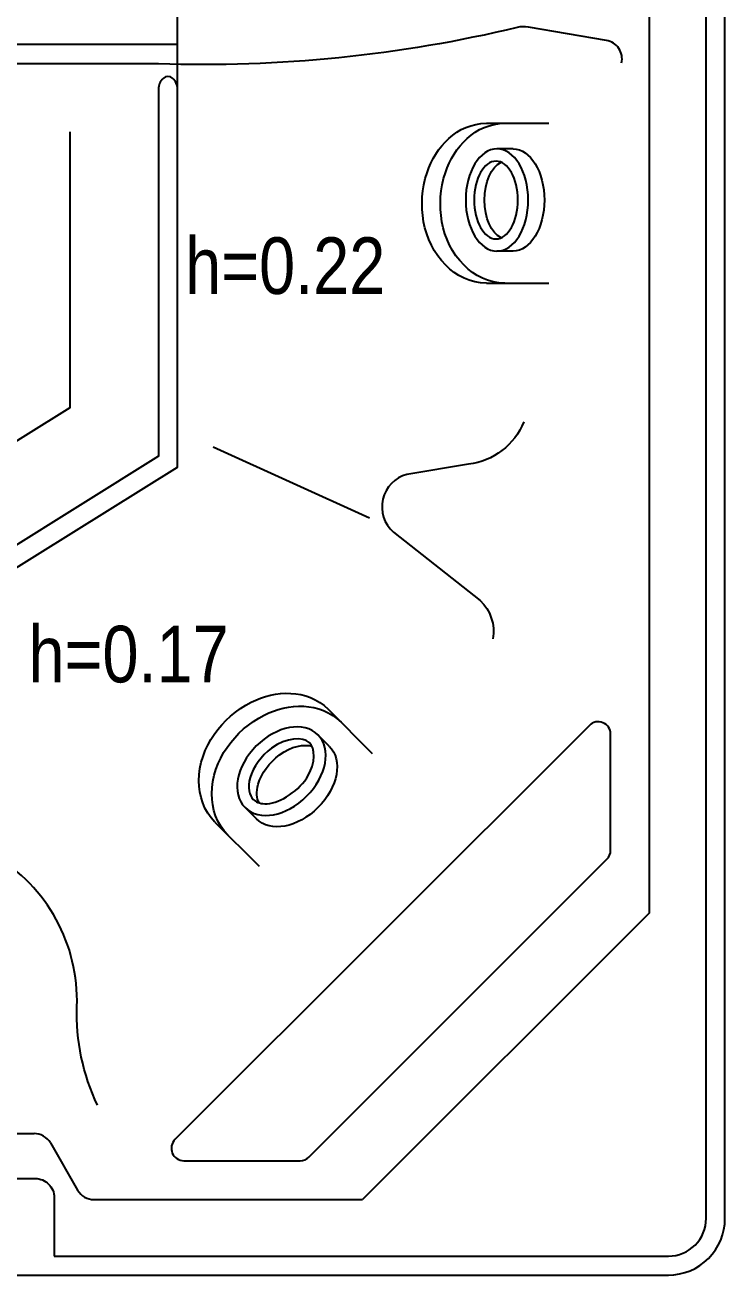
# Model space of a CAD drawing. Extents: x 6.27 to 9.01, y 0.21 to 4.87.
# Drawn here: x 7.915 to 8.656, y 2.198 to 3.523 of the extents above; entities that cross this region are included whole.
import ezdxf

# ---------------------------------------------------------------- set-up
doc = ezdxf.new("R2010")
doc.units = 0
doc.header["$MEASUREMENT"] = 0
doc.layers.get('0').update_dxf_attribs({"linetype": 'CONTINUOUS'})
doc.layers.get('DEFPOINTS').update_dxf_attribs({"linetype": 'CONTINUOUS'})
doc.layers.add('COTAS', color=1, linetype='CONTINUOUS')
doc.layers.add('SPA-BORA-BORA', color=7, linetype='CONTINUOUS')
doc.styles.add('COTA', font='ROMANS.SHX', dxfattribs={"height": 0.08})
doc.dimstyles.new('COTA', dxfattribs={"dimtxt": 0.04, "dimasz": 0.08, "dimexe": 0.05, "dimexo": 0.04, "dimgap": 0.04, "dimtad": 1, "dimzin": 0, "dimtxsty": 'COTA', "dimcen": 0.05, "dimclrd": 256, "dimclre": 256, "dimclrt": 7, "dimaunit": 1, "dimazin": 3, "dimtfac": 1, "dimtix": 1, "dimtofl": 0, "dimtmove": 0, "dimatfit": 3, "dimtolj": 1, "dimtzin": 0})

# ---------------------------------------------------------------- blocks, each defined once
blk = doc.blocks.new('SPA')
at = {"layer": 'SPA-BORA-BORA'}
for p, q in [((0.92, -0.6159), (0.92, 0.6159)), ((0.7472, 0.221), (0.8135, 0.221)), ((0.7755, 0.1939), (0.7584, 0.1939)), ((0.7755, 0.0854), (0.7584, 0.0854)), ((0.7472, 0.0516), (0.8135, 0.0516)), ((0.6235, -0.1976), (0.4578, -0.1224)), ((0.5795, -0.4002), (0.6263, -0.447)), ((0.5808, -0.4392), (0.5687, -0.4272)), ((0.5035, -0.5164), (0.4915, -0.5044)), ((0.4597, -0.5199), (0.5066, -0.5667)), ((0.92, -0.6159), (0.6159, -0.92)), ((-0.268, -0.85), (0.268, -0.85)), ((0.2854, -0.86), (0.3142, -0.91)), ((0.3315, -0.92), (0.6159, -0.92))]:
    blk.add_line(p, q, dxfattribs=at)
for points in [[(-1, 0.94), (-1, -0.94, 0.414214), (-0.94, -1), (0.94, -1, 0.414214), (1, -0.94), (1, 0.94, 0.414214), (0.94, 1), (-0.94, 1, 0.414214)], [(0.2893, -0.98), (0.94, -0.98, 0.414214), (0.98, -0.94), (0.98, 0.94, 0.414214), (0.94, 0.98), (-0.94, 0.98, 0.414214), (-0.98, 0.94), (-0.98, -0.94, 0.414214), (-0.94, -0.98), (-0.2893, -0.98), (-0.2893, -0.9177, -0.414214), (-0.2693, -0.8977), (0.2693, -0.8977, -0.414214), (0.2893, -0.9177)], [(0.1587, -0.3063), (0.42, -0.1437), (0.42, 0.2572, 0.201493), (0.4149, 0.2686, 0.394291), (0.4047, 0.2686, 0.200444), (0.3997, 0.2571), (0.3997, -0.132), (0.1532, -0.286), (-0.1532, -0.286), (-0.3997, -0.132), (-0.3997, 0.2747, 0.201493), (-0.4048, 0.286, 0.394291), (-0.415, 0.286, 0.200444), (-0.42, 0.2746), (-0.42, -0.1437), (-0.1781, -0.3063)], [(0.4266, -0.8788), (0.5499, -0.8788, 0.198912), (0.5592, -0.8749), (0.8749, -0.5592, 0.198912), (0.8788, -0.5499), (0.8788, -0.4266, 0.668179), (0.8563, -0.4173), (0.4173, -0.8563, 0.668179)]]:
    blk.add_lwpolyline(points, format="xyb", close=True, dxfattribs=at)
for points in [[(0.42, 0.3044), (0, 0.3044), (-0.0155, 0.3048, -0.066122), (-0.1729, 0.3299, 0.017252), (-0.5563, 0.3418, -0.297598), (-0.5873, 0.3699), (-0.5873, 0.7465, -0.414214), (-0.5473, 0.7865), (-0.0506, 0.7865)], [(0.8905, 0.285, 0.426786), (0.8744, 0.3089), (0.7918, 0.323, 0.101663), (0.7798, 0.3226, -0.067545), (0.3997, 0.284), (0.0193, 0.284), (-0.016, 0.2851, -0.065202), (-0.1764, 0.3104, 0.024901), (-0.7279, 0.3188, 0.454683), (-0.7448, 0.2812)], [(0.7869, -0.0956, -0.269302), (0.7284, -0.1405), (0.6629, -0.1512, 0.598986), (0.6488, -0.2124), (0.7406, -0.2848, -0.247278), (0.7542, -0.3256, -0.247278)], [(0.3353, -0.82, -0.120515), (0.3134, -0.7153, 0.274336), (0.2255, -0.5548)]]:
    blk.add_lwpolyline(points, format="xyb", dxfattribs=at)
blk.add_lwpolyline([(-0.3061, 0.2238), (-0.3061, -0.0801), (-0.1264, -0.1924), (0.1264, -0.1924), (0.3061, -0.0801), (0.3061, 0.212)], dxfattribs=at)
for centre, start, end in [((0.268, -0.87), 30, 90), ((0.3315, -0.9), 210, 270)]:
    blk.add_arc(centre, 0.02, start, end, dxfattribs=at)
at = {"layer": 'SPA-BORA-BORA', "extrusion": (0, 0, -1)}
for centre, major_axis, ratio in [((0.7584, 0.1397), (0, -0.0542), 0.611111), ((0.7574, 0.1397), (0, -0.0412), 0.560976), ((0.5301, -0.4658), (-0.0386, -0.0386), 0.690897)]:
    blk.add_ellipse(centre, major_axis=major_axis, ratio=ratio, dxfattribs=at)
for centre, major_axis, ratio, start_param, end_param in [((0.7755, 0.1397), (0, -0.0542), 0.611111, 3.141593, 6.283185), ((0.7684, 0.1397), (0, -0.0412), 0.560976, 0.24147, 2.900122), ((0.5421, -0.4778), (-0.0386, -0.0386), 0.690897, 3.141593, 6.283185)]:
    blk.add_ellipse(centre, major_axis=major_axis, ratio=ratio, start_param=start_param, end_param=end_param, dxfattribs=at)
at = {"layer": 'SPA-BORA-BORA'}
for points, knots in [([(0.7472, 0.0516), (0.7304, 0.0516), (0.7152, 0.0593), (0.679, 0.0959), (0.6735, 0.1355), (0.6932, 0.1957), (0.716, 0.221), (0.7472, 0.221)], [0, 0, 0, 0, 0.613659, 0.613659, 2.005707, 2.005707, 3.141593, 3.141593, 3.141593, 3.141593]), ([(0.7667, 0.0516), (0.7498, 0.0516), (0.7346, 0.0593), (0.6984, 0.0959), (0.6929, 0.1355), (0.7126, 0.1957), (0.7354, 0.221), (0.7667, 0.221)], [0, 0, 0, 0, 0.613659, 0.613659, 2.005707, 2.005707, 3.141593, 3.141593, 3.141593, 3.141593]), ([(0.4597, -0.5199), (0.4478, -0.508), (0.4426, -0.4918), (0.4428, -0.4403), (0.4669, -0.4085), (0.5234, -0.3798), (0.5574, -0.3781), (0.5795, -0.4002)], [0, 0, 0, 0, 0.613659, 0.613659, 2.005707, 2.005707, 3.141593, 3.141593, 3.141593, 3.141593]), ([(0.4735, -0.5336), (0.4615, -0.5217), (0.4563, -0.5056), (0.4565, -0.4541), (0.4806, -0.4222), (0.5371, -0.3935), (0.5711, -0.3918), (0.5932, -0.4139)], [0, 0, 0, 0, 0.613659, 0.613659, 2.005707, 2.005707, 3.141593, 3.141593, 3.141593, 3.141593]), ([(0.5002, -0.4957), (0.496, -0.4915), (0.4939, -0.4835), (0.5001, -0.4618), (0.5087, -0.4495), (0.5355, -0.4297), (0.5528, -0.4295), (0.5659, -0.441), (0.5673, -0.4566), (0.5464, -0.4892), (0.5254, -0.5009), (0.5068, -0.5002), (0.5029, -0.4984), (0.5002, -0.4957)], [0, 0, 0, 0, 0.892179, 0.892179, 1.784357, 1.784357, 3.094872, 3.094872, 4.405387, 4.405387, 5.715903, 5.715903, 6.283185, 6.283185, 6.283185, 6.283185]), ([(0.5064, -0.4994), (0.5039, -0.4948), (0.5031, -0.4881), (0.5086, -0.4687), (0.5173, -0.4564), (0.5406, -0.4391), (0.5541, -0.437), (0.5624, -0.4394)], [0.19214, 0.19214, 0.19214, 0.19214, 0.892179, 0.892179, 1.784357, 1.784357, 2.818477, 2.818477, 2.818477, 2.818477])]:
    blk.add_open_spline(points, degree=3, knots=knots, dxfattribs=at)
blk = doc.blocks.new('*D5')
at = {"linetype": 'BYBLOCK'}
for p, q in [((7.2361, 3.0943), (7.2361, 3.3019)), ((8.0761, 3.0943), (8.0761, 3.3019)), ((7.3161, 3.2519), (7.9961, 3.2519))]:
    blk.add_line(p, q, dxfattribs=at)
for points in [[(7.3161, 3.2652), (7.3161, 3.2385), (7.2361, 3.2519)], [(7.9961, 3.2652), (7.9961, 3.2385), (8.0761, 3.2519)]]:
    blk.add_solid(points, dxfattribs=at)
at = {"layer": 'DEFPOINTS', "color": 0, "linetype": 'BYBLOCK'}
for p in [(8.0761, 3.2519), (7.2361, 3.0543), (8.0761, 3.0543)]:
    blk.add_point(p, dxfattribs=at)
at = {"color": 7, "linetype": 'BYBLOCK', "insert": (7.6561, 3.3319), "char_height": 0.08, "attachment_point": 5, "style": 'COTA'}
blk.add_mtext('\\A1;0.84', dxfattribs=at)

msp = doc.modelspace()

# ---------------------------------------------------------------- block references
at = {"layer": 'SPA-BORA-BORA'}
msp.add_blockref('SPA', (7.6561, 3.198, 2.7), dxfattribs=at)

# ---------------------------------------------------------------- texts
at = {"layer": 'SPA-BORA-BORA', "char_height": 0.06, "attachment_point": 1, "style": 'COTA'}
for s, insert in [('\\fArial Narrow|b0|i0|c0|p34;h=0.22', (8.0841, 3.2981, 2.7)), ('\\fArial Narrow|b0|i0|c0|p34;h=0.17', (7.9182, 2.8863, 2.7))]:
    msp.add_mtext(s, dxfattribs=dict(at, insert=insert))

# ---------------------------------------------------------------- dimensions: what is measured, and where the dimension line sits
at = {"layer": 'COTAS'}
dim = msp.add_linear_dim(base=(8.0761, 3.5973, 2.7), p1=(7.2361, 3.3997, 2.7), p2=(8.0761, 3.3997, 2.7), dimstyle='COTA', dxfattribs=at)
dim.commit()
dim.dimension.update_dxf_attribs({"geometry": '*D5', "text_midpoint": (7.6561, 3.6773, 2.7), "insert": (0, 0.3454)})

doc.saveas('drawing.dxf')
